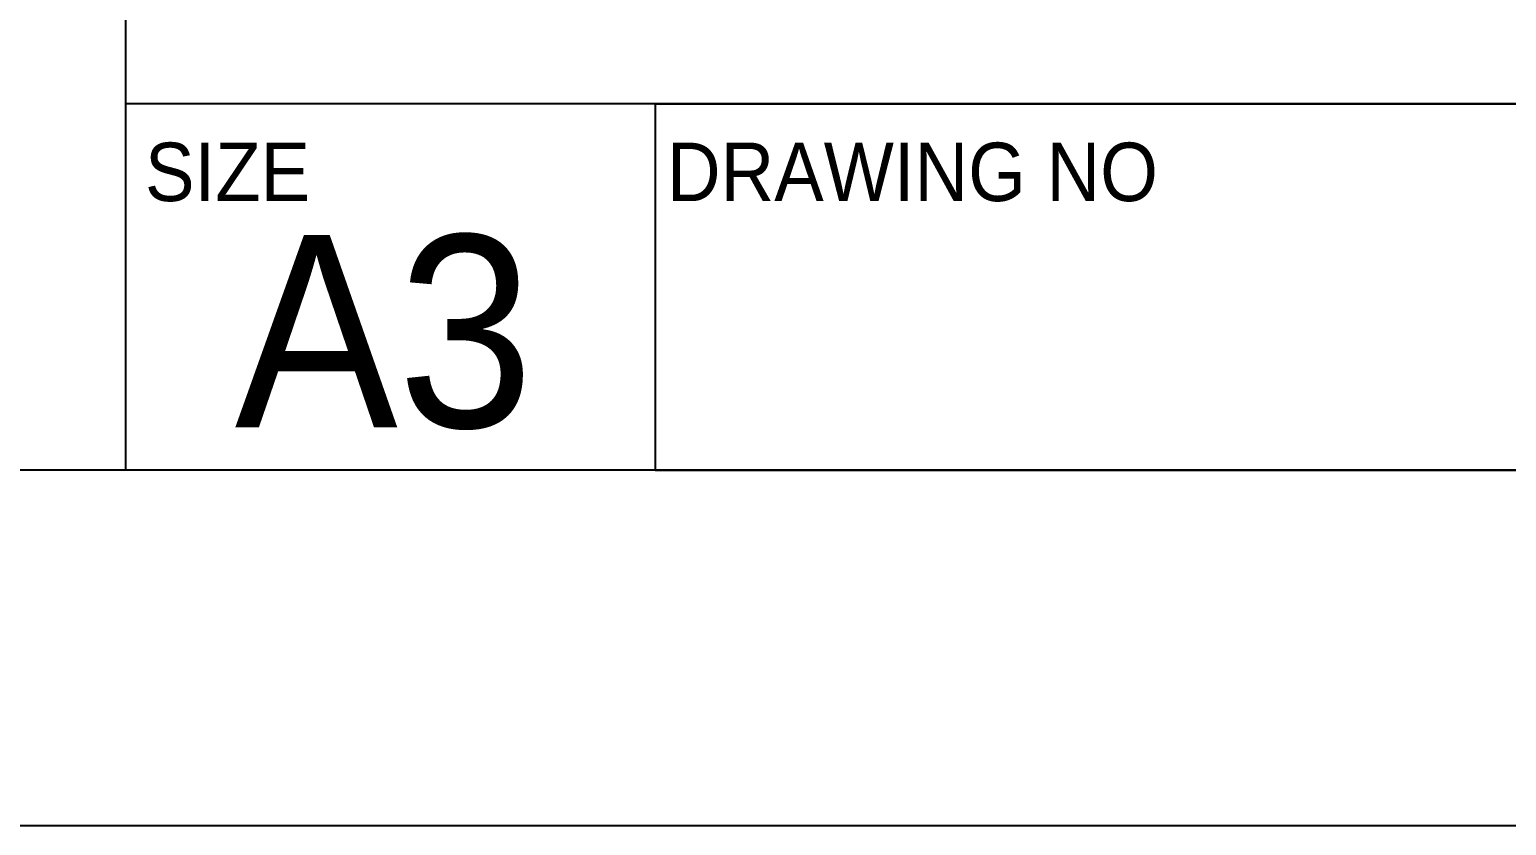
# Model space of a CAD drawing. Extents: x 0 to 420, y 0 to 297.
# Drawn here: x 270.94 to 309.34, y 0 to 20.69 of the extents above; entities that cross this region are included whole.
import ezdxf

# ---------------------------------------------------------------- set-up
doc = ezdxf.new("R2010")
doc.units = 0
doc.header["$LTSCALE"] = 23.1
doc.layers.get('0').update_dxf_attribs({"linetype": 'CONTINUOUS'})
doc.styles.get("Standard").update_dxf_attribs({"font": 'txt', "width": 0.95})

msp = doc.modelspace()

# ---------------------------------------------------------------- linework, layer by layer
at = {"color": 7, "linetype": 'CONTINUOUS'}
for p, q in [((273.439, 44.159), (273.439, 9.234)), ((409.209, 18.759), (273.439, 18.759)), ((287.208, 18.759), (287.208, 9.234)), ((409.209, 9.234), (17.784, 9.234)), ((0, 0), (420, 0))]:
    msp.add_line(p, q, dxfattribs=at)
at = {"color": 2, "linetype": 'CONTINUOUS'}
for p, q in [((287.209, 18.759), (409.209, 18.759)), ((287.209, 18.759), (287.209, 9.234)), ((287.209, 9.234), (409.209, 9.234))]:
    msp.add_line(p, q, dxfattribs=at)

# ---------------------------------------------------------------- texts
at = {"color": 2, "linetype": 'CONTINUOUS', "width": 0.95}
for s, height, p in [('SIZE', 1.52, (273.945, 16.233)), ('DRAWING NO', 1.52, (287.514, 16.233)), ('A3', 5, (276.28, 10.349))]:
    msp.add_text(s, height=height, dxfattribs=at).set_placement(p)

doc.saveas('drawing.dxf')
